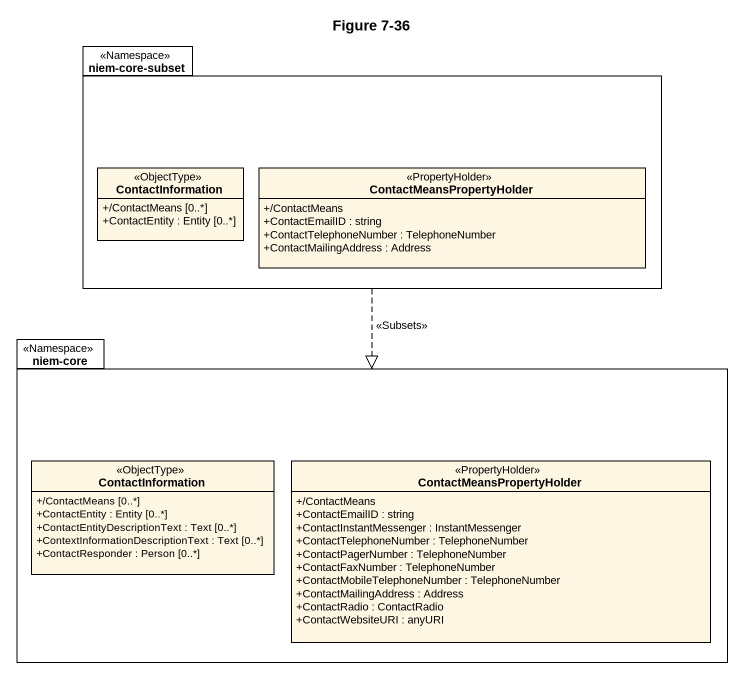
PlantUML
@startuml
title Figure 7-36
hide circle
hide empty members
skinparam classAttributeIconSize 0
package "niem-core-subset" as niem_core_subset <<Namespace>> {
  class ContactInformation <<ObjectType>> {
    +/ContactMeans [0..*]
    +ContactEntity : Entity [0..*]
  }
  class ContactMeansPropertyHolder <<PropertyHolder>> {
    +/ContactMeans
    +ContactEmailID : string
    +ContactTelephoneNumber : TelephoneNumber
    +ContactMailingAddress : Address
  }
}
package "niem-core" as niem_core <<Namespace>> {
  class "ContactInformation" as ContactInformation_2 <<ObjectType>> {
    +/ContactMeans [0..*]
    +ContactEntity : Entity [0..*]
    +ContactEntityDescriptionText : Text [0..*]
    +ContextInformationDescriptionText : Text [0..*]
    +ContactResponder : Person [0..*]
  }
  class "ContactMeansPropertyHolder" as ContactMeansPropertyHolder_2 <<PropertyHolder>> {
    +/ContactMeans
    +ContactEmailID : string
    +ContactInstantMessenger : InstantMessenger
    +ContactTelephoneNumber : TelephoneNumber
    +ContactPagerNumber : TelephoneNumber
    +ContactFaxNumber : TelephoneNumber
    +ContactMobileTelephoneNumber : TelephoneNumber
    +ContactMailingAddress : Address
    +ContactRadio : ContactRadio
    +ContactWebsiteURI : anyURI
  }
}
niem_core_subset ..|> niem_core : <<Subsets>>
@enduml
